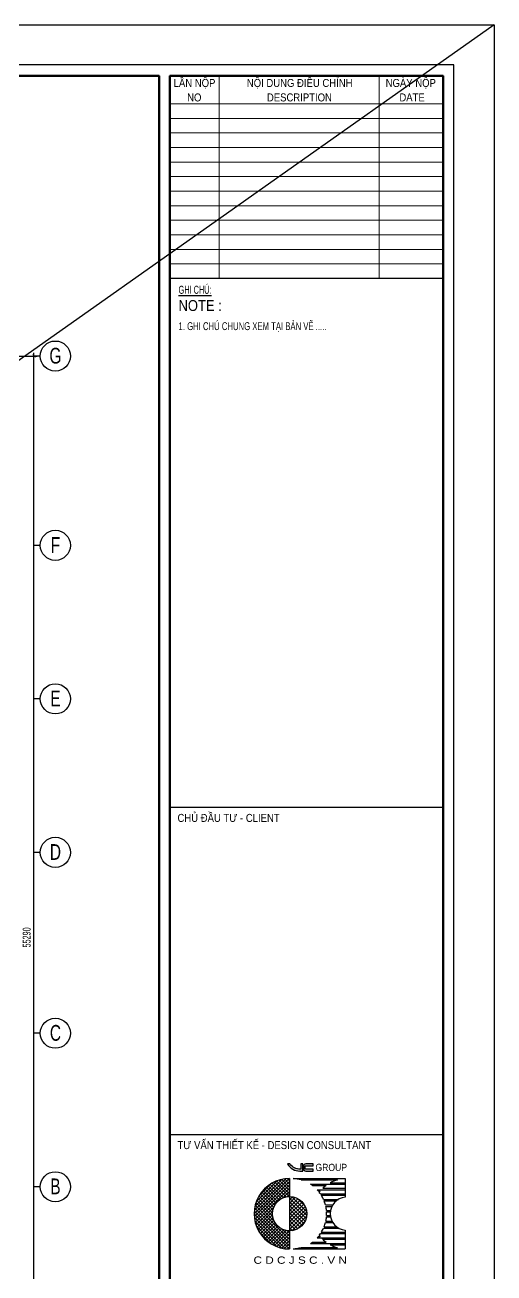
# Model space of a CAD drawing. Extents: x 1719887 to 1865417, y -150890 to 59748.
# Drawn here: x 1843126 to 1865417, y -107451 to -48102 of the extents above; entities that cross this region are included whole.
import ezdxf
from ezdxf.enums import TextEntityAlignment as Align

# ---------------------------------------------------------------- set-up
doc = ezdxf.new("R2010")
doc.units = 0
doc.header["$LTSCALE"] = 1000
doc.header["$MEASUREMENT"] = 0
doc.header["$PDMODE"] = 3
doc.layers.get('0').update_dxf_attribs({"linetype": 'CONTINUOUS'})
doc.layers.get('Defpoints').update_dxf_attribs({"linetype": 'CONTINUOUS'})
for name, color, linetype in [('CDC -TEXT KHUNG', 7, 'CONTINUOUS'), ('CDC-KHUNGTEN', 7, 'CONTINUOUS'), ('CDC.02.DIM', 1, 'CONTINUOUS'), ('CDC.06.TEXT', 2, 'CONTINUOUS'), ('KCS_CHI', 1, 'CONTINUOUS')]:
    doc.layers.add(name, color=color, linetype=linetype)
doc.layers.add('KCS_Plotter', color=11, linetype='CONTINUOUS', plot=False)
doc.styles.add('ARIAL', font='arial.ttf', dxfattribs={"width": 0.6})
doc.styles.add('Arial_4', font='arial.ttf', dxfattribs={"width": 0.75, "height": 3})
doc.styles.add('KT CDC', font='arial.ttf', dxfattribs={"width": 0.85, "height": 200})
doc.dimstyles.new('D150', dxfattribs={"dimscale": 150, "dimtxt": 2.5, "dimasz": 1, "dimexe": 1, "dimexo": 0, "dimgap": 1, "dimtad": 1, "dimdec": 0, "dimdsep": 46, "dimtxsty": 'ARIAL', "dimblk": 'ARCHTICK', "dimcen": 1, "dimdle": 1, "dimclrd": 1, "dimclre": 1, "dimclrt": 2, "dimadec": 0, "dimazin": 0, "dimtfac": 0.00072, "dimtdec": 0, "dimtix": 1, "dimtmove": 2, "dimatfit": 3, "dimldrblk": 'ARCHTICK', "dimfxl": 1, "dimtolj": 1, "dimlwd": -1, "dimlwe": -1, "dimarcsym": 0})

# ---------------------------------------------------------------- blocks, each defined once
blk = doc.blocks.new('_ARCHTICK')
at = {"color": 0, "linetype": 'ByBlock', "const_width": 0.15}
blk.add_lwpolyline([(-0.5, -0.5), (0.5, 0.5)], dxfattribs=at)
blk = doc.blocks.new('*D28')
at = {"layer": 'CDC.02.DIM', "color": 1, "transparency": 16777216}
for p, q in [((1840942, -63847), (1843701, -63847)), ((1843551, -119288), (1843551, -63697)), ((1840942, -119138), (1843701, -119138))]:
    blk.add_line(p, q, dxfattribs=at)
at = {"layer": 'Defpoints', "color": 0, "transparency": 16777216}
for p in [(1840942, -63847), (1843551, -63847), (1840942, -119138)]:
    blk.add_point(p, dxfattribs=at)
at = {"layer": 'CDC.02.DIM', "color": 1, "transparency": 16777216, "xscale": 150, "yscale": 150, "zscale": 150}
for p, rotation in [((1843551, -63847), 90), ((1843551, -119138), 270)]:
    blk.add_blockref('_ARCHTICK', p, dxfattribs=dict(at, rotation=rotation))
at = {"layer": 'CDC.02.DIM', "color": 2, "transparency": 16777216, "insert": (1843209, -91493), "char_height": 375, "attachment_point": 5, "rotation": 90, "style": 'ARIAL'}
blk.add_mtext('\\A1;55290', dxfattribs=at)
blk = doc.blocks.new('CDTA1')
at = {"layer": 'CDC-KHUNGTEN', "color": 6, "lineweight": 25}
blk.add_line((0, 90), (-75, 90), dxfattribs=at)
at = {"layer": 'CDC-KHUNGTEN', "color": 6, "style": 'KT CDC', "width": 0.85}
blk.add_text('CHỦ ĐẦU TƯ - CLIENT', height=2.2, dxfattribs=at).set_placement((-72.93, 86))
blk = doc.blocks.new('LOGOmoi')
at = {"layer": 'CDC -TEXT KHUNG'}
h = blk.add_hatch(color=1, dxfattribs=at)
h.paths.add_polyline_path([(1.46, 5.45), (1.26, 5.45), (1.26, 4.88), (1.21, 4.88, -0.237912), (0.06, 5.45), (-0.2, 5.45, 0.272847), (1.14, 4.66), (1.46, 4.66)])
h.paths.add_polyline_path([(2.59, 5.45), (1.8, 5.45, 0.414214), (1.54, 5.2), (1.54, 4.92, 0.414214), (1.8, 4.66), (2.59, 4.66), (2.59, 4.87), (1.8, 4.87, -0.414214), (1.74, 4.92), (1.74, 5.2, -0.414214), (1.8, 5.25), (2.59, 5.25)])
h = blk.add_hatch(dxfattribs=at)
h.set_pattern_fill('ANSI37', color=102, scale=2.293939, angle=360, style=0)
h.set_pattern_definition([(45, (-2844.4439, 636.61023), (-0.178426552, 0.178426553), []), (135, (-2844.4439, 636.61023), (-0.178426552, -0.178426553), [])])
edge = h.paths.add_edge_path()
edge.add_arc((0.02, 0), 1.87, 90, 270)
edge.add_line((0.02, -1.88), (0.02, -3.84))
edge.add_line((0.02, -3.84), (-0.17, -3.84))
edge.add_line((-0.17, -3.84), (-0.36, -3.83))
edge.add_line((-0.36, -3.83), (-0.55, -3.8))
edge.add_line((-0.55, -3.8), (-0.73, -3.77))
edge.add_line((-0.73, -3.77), (-0.92, -3.73))
edge.add_line((-0.92, -3.73), (-1.1, -3.68))
edge.add_line((-1.1, -3.68), (-1.28, -3.62))
edge.add_line((-1.28, -3.62), (-1.45, -3.55))
edge.add_line((-1.45, -3.55), (-1.63, -3.48))
edge.add_line((-1.63, -3.48), (-1.79, -3.39))
edge.add_line((-1.79, -3.39), (-1.96, -3.3))
edge.add_line((-1.96, -3.3), (-2.12, -3.2))
edge.add_line((-2.12, -3.2), (-2.27, -3.09))
edge.add_line((-2.27, -3.09), (-2.42, -2.97))
edge.add_line((-2.42, -2.97), (-2.56, -2.85))
edge.add_line((-2.56, -2.85), (-2.7, -2.72))
edge.add_line((-2.7, -2.72), (-2.83, -2.58))
edge.add_line((-2.83, -2.58), (-2.95, -2.44))
edge.add_line((-2.95, -2.44), (-3.07, -2.29))
edge.add_line((-3.07, -2.29), (-3.18, -2.14))
edge.add_line((-3.18, -2.14), (-3.28, -1.98))
edge.add_line((-3.28, -1.98), (-3.37, -1.81))
edge.add_line((-3.37, -1.81), (-3.46, -1.64))
edge.add_line((-3.46, -1.64), (-3.53, -1.47))
edge.add_line((-3.53, -1.47), (-3.6, -1.3))
edge.add_line((-3.6, -1.3), (-3.66, -1.12))
edge.add_line((-3.66, -1.12), (-3.71, -0.93))
edge.add_line((-3.71, -0.93), (-3.75, -0.75))
edge.add_line((-3.75, -0.75), (-3.79, -0.56))
edge.add_line((-3.79, -0.56), (-3.81, -0.38))
edge.add_line((-3.81, -0.38), (-3.82, -0.19))
edge.add_line((-3.82, -0.19), (-3.83, 0))
edge.add_line((-3.83, 0), (-3.82, 0.19))
edge.add_line((-3.82, 0.19), (-3.81, 0.38))
edge.add_line((-3.81, 0.38), (-3.79, 0.56))
edge.add_line((-3.79, 0.56), (-3.75, 0.75))
edge.add_line((-3.75, 0.75), (-3.71, 0.93))
edge.add_line((-3.71, 0.93), (-3.66, 1.12))
edge.add_line((-3.66, 1.12), (-3.6, 1.3))
edge.add_line((-3.6, 1.3), (-3.53, 1.47))
edge.add_line((-3.53, 1.47), (-3.46, 1.64))
edge.add_line((-3.46, 1.64), (-3.37, 1.81))
edge.add_line((-3.37, 1.81), (-3.28, 1.98))
edge.add_line((-3.28, 1.98), (-3.18, 2.14))
edge.add_line((-3.18, 2.14), (-3.07, 2.29))
edge.add_line((-3.07, 2.29), (-2.95, 2.44))
edge.add_line((-2.95, 2.44), (-2.83, 2.58))
edge.add_line((-2.83, 2.58), (-2.7, 2.72))
edge.add_line((-2.7, 2.72), (-2.56, 2.85))
edge.add_line((-2.56, 2.85), (-2.42, 2.97))
edge.add_line((-2.42, 2.97), (-2.27, 3.09))
edge.add_line((-2.27, 3.09), (-2.12, 3.2))
edge.add_line((-2.12, 3.2), (-1.96, 3.3))
edge.add_line((-1.96, 3.3), (-1.79, 3.39))
edge.add_line((-1.79, 3.39), (-1.63, 3.48))
edge.add_line((-1.63, 3.48), (-1.45, 3.55))
edge.add_line((-1.45, 3.55), (-1.28, 3.62))
edge.add_line((-1.28, 3.62), (-1.1, 3.68))
edge.add_line((-1.1, 3.68), (-0.92, 3.73))
edge.add_line((-0.92, 3.73), (-0.73, 3.77))
edge.add_line((-0.73, 3.77), (-0.55, 3.8))
edge.add_line((-0.55, 3.8), (-0.36, 3.83))
edge.add_line((-0.36, 3.83), (-0.17, 3.84))
edge.add_line((-0.17, 3.84), (0.02, 3.84))
edge.add_line((0.02, 3.84), (0.02, 1.87))
h = blk.add_hatch(dxfattribs=at)
h.set_pattern_fill('ANSI37', color=1, scale=2.293939, angle=360, style=0)
h.set_pattern_definition([(45, (-486.53502, -144.21504), (-0.20275745, 0.20275745), []), (135, (-486.53502, -144.21504), (-0.20275745, -0.20275745), [])])
h.paths.add_polyline_path([(0.02, 1.87), (0.02, -1.81), (0.02, -1.88, 0.414214), (1.89, 0, 0.414214)])
at = {"layer": 'CDC -TEXT KHUNG', "color": 102}
for p, q in [((0.02, 3.84), (0.02, -1.81)), ((0.42, 3.85), (6.1, 3.85)), ((1.28, 3.7), (5.24, 3.7)), ((2.3, 3.24), (6.1, 3.24)), ((2.51, 3.09), (4.01, 3.09)), ((3.64, 2.78), (6.1, 2.78)), ((4.47, 3.39), (6.1, 3.39)), ((6.1, 3.85), (6.1, 1.81)), ((3.03, 2.63), (6.1, 2.63)), ((3.16, 2.49), (3.36, 2.49)), ((3.4, 2.17), (6.1, 2.17)), ((3.49, 2.03), (6.1, 2.03)), ((3.74, 1.57), (5.37, 1.57)), ((3.8, 1.42), (5.15, 1.42)), ((3.95, 0.96), (4.75, 0.96)), ((3.98, 0.81), (4.66, 0.81)), ((4.05, 0.35), (4.51, 0.35)), ((4.06, 0.2), (4.49, 0.2)), ((3.95, -0.96), (4.75, -0.96)), ((3.98, -0.81), (4.66, -0.81)), ((4.05, -0.35), (4.51, -0.35)), ((4.06, -0.2), (4.49, -0.2)), ((0.02, -1.81), (0.02, -3.84)), ((3.03, -2.63), (6.1, -2.63)), ((3.16, -2.49), (3.36, -2.49)), ((3.4, -2.17), (6.1, -2.17)), ((3.49, -2.03), (6.1, -2.03)), ((3.74, -1.57), (5.37, -1.57)), ((3.8, -1.42), (5.15, -1.42)), ((6.1, -1.79), (6.1, -3.84)), ((0.01, -3.84), (0.02, -3.84)), ((0.42, -3.84), (6.1, -3.84)), ((1.28, -3.7), (5.24, -3.7)), ((2.3, -3.24), (6.1, -3.24)), ((2.51, -3.09), (4.01, -3.09)), ((3.64, -2.78), (6.1, -2.78)), ((4.47, -3.39), (6.1, -3.39))]:
    blk.add_line(p, q, dxfattribs=at)
at = {"layer": 'CDC -TEXT KHUNG'}
blk.add_line((3.78, 1.21), (3.78, 1.21), dxfattribs=at)
at = {"layer": 'CDC -TEXT KHUNG', "color": 1}
for points in [[(1.46, 5.45), (1.26, 5.45), (1.26, 4.88), (1.21, 4.88, -0.237912), (0.06, 5.45), (-0.2, 5.45, 0.272847), (1.14, 4.66), (1.46, 4.66)], [(2.59, 5.45), (1.8, 5.45, 0.414214), (1.54, 5.2), (1.54, 4.92, 0.414214), (1.8, 4.66), (2.59, 4.66), (2.59, 4.87), (1.8, 4.87, -0.414214), (1.74, 4.92), (1.74, 5.2, -0.414214), (1.8, 5.25), (2.59, 5.25)]]:
    blk.add_lwpolyline(points, format="xyb", close=True, dxfattribs=at)
at = {"layer": 'CDC -TEXT KHUNG', "color": 102}
blk.add_circle((0.02, 0), 1.87, dxfattribs=at)
blk.add_arc((0, 0), 3.85, 89.7449, 270.2551, dxfattribs=at)
at = {"layer": 'CDC -TEXT KHUNG', "color": 112}
blk.add_ellipse((0.22, 0), major_axis=(-2.72, 2.72), ratio=1, start_param=-1.064136, end_param=-0.838054, dxfattribs=at)
at = {"layer": 'CDC -TEXT KHUNG', "color": 102}
for centre, major_axis, start_param, end_param in [((0.22, 0), (-2.72, 2.72), -1.423028, -1.355019), ((6.3, 0), (-2.72, 2.72), -0.147768, -0.022458), ((6.3, 0), (2.72, 2.72), 1.064136, 1.278853), ((0.22, 0), (2.72, 2.72), 6.199614, 6.251308), ((6.3, 0), (-2.72, 2.72), 0.083571, 0.124553), ((0.22, 0), (-2.72, 2.72), 4.527318, 4.587836), ((0.22, 0), (-2.72, 2.72), 4.346177, 4.481253), ((0.22, 0), (-2.72, 2.72), 4.178765, 4.304301), ((6.27, 0.01), (1.28, 1.28), 0.884906, 3.827483), ((0.22, 0), (2.72, 2.72), 5.589142, 5.7099), ((0.22, 0), (2.72, 2.72), 5.445131, 5.550443), ((0.22, 0), (-2.72, 2.72), 3.549681, 3.675216), ((0.22, 0), (-2.72, 2.72), 3.714878, 3.835636), ((0.22, 0), (-2.72, 2.72), 3.17347, 3.225164), ((0.22, 0), (2.72, 2.72), 4.836942, 4.89746), ((6.3, 0), (-2.72, 2.72), 1.446243, 1.487225), ((0.22, 0), (2.72, 2.72), 4.943525, 5.078601), ((6.3, 0), (-2.72, 2.72), 1.538919, 1.718564), ((0.22, 0.01), (2.72, 2.72), 3.979647, 4.205729), ((0.22, 0), (-2.72, 2.72), 2.925816, 2.993825), ((6.3, 0), (2.72, 2.72), 3.433536, 3.648253)]:
    blk.add_ellipse(centre, major_axis=major_axis, ratio=1, start_param=start_param, end_param=end_param, dxfattribs=at)
at = {"layer": 'CDC -TEXT KHUNG', "color": 1, "style": 'KT CDC', "width": 0.85}
blk.add_text('GROUP', height=0.792, dxfattribs=at).set_placement((2.85, 4.67))
at = {"layer": 'CDC -TEXT KHUNG', "color": 102, "style": 'KT CDC', "width": 1.15}
blk.add_text('C D C J S C . V N', height=0.8, dxfattribs=at).set_placement((-3.92, -5.47))
blk = doc.blocks.new('KHUNG TEN')
at = {"layer": 'CDC-KHUNGTEN', "color": 8, "lineweight": 9}
for p, q in [((76550, 58000), (76550, 52433)), ((80950, 58000), (80950, 52433)), ((82700, 57233), (75200, 57233)), ((82700, 56833), (75200, 56833)), ((82700, 56433), (75200, 56433)), ((82700, 56033), (75200, 56033)), ((82700, 55633), (75200, 55633)), ((82700, 55233), (75200, 55233)), ((82700, 54833), (75200, 54833)), ((82700, 54433), (75200, 54433)), ((82700, 54033), (75200, 54033)), ((82700, 53633), (75200, 53633)), ((82700, 53233), (75200, 53233)), ((82700, 52833), (75200, 52833))]:
    blk.add_line(p, q, dxfattribs=at)
at = {"layer": 'CDC-KHUNGTEN', "color": 6, "lineweight": 25}
for p, q in [((82700, 52433), (75200, 52433)), ((82700, 28900), (75200, 28900))]:
    blk.add_line(p, q, dxfattribs=at)
at = {"layer": 'CDC-KHUNGTEN', "color": 8}
blk.add_lwpolyline([(75096, 1100), (83000, 1100), (83000, 58300), (3000, 58300), (3000, 1100), (75096, 1100)], dxfattribs=at)
at = {"layer": 'CDC-KHUNGTEN', "color": 255, "lineweight": 60}
blk.add_lwpolyline([(74900, 1400), (74900, 58000), (3300, 58000), (3300, 1400), (74900, 1400)], close=True, dxfattribs=at)
blk.add_lwpolyline([(75200, 1400), (82700, 1400), (82700, 58000), (75200, 58000), (75200, 1400)], dxfattribs=at)
at = {"layer": 'Defpoints', "color": 1, "ltscale": 0.2}
blk.add_lwpolyline([(0, 0), (0, 59400), (84100, 59400), (84100, 0), (0, 0)], close=True, dxfattribs=at)
at = {"layer": 'CDC-KHUNGTEN'}
for name, p, xscale, yscale, zscale in [('CDTA1', (82700, 28900), 100, 100, 100), ('LOGOmoi', (78480, 26732), 251.3908497502836, 251.3908497502836, 251.3908497502836)]:
    blk.add_blockref(name, p, dxfattribs=dict(at, xscale=xscale, yscale=yscale, zscale=zscale))
at = {"layer": 'CDC -TEXT KHUNG', "color": 7, "style": 'KT CDC', "width": 0.85}
for s, p in [('NO', (75672, 57299)), ('DESCRIPTION', (77863, 57299)), ('DATE', (81501, 57299))]:
    blk.add_text(s, height=220, dxfattribs=at).set_placement(p)
at = {"layer": 'CDC -TEXT KHUNG', "style": 'KT CDC', "width": 0.85}
blk.add_text('TƯ VẤN THIẾT KẾ - DESIGN CONSULTANT', height=220, dxfattribs=at).set_placement((78066, 28509), align=Align.CENTER)
at = {"layer": 'CDC -TEXT KHUNG', "char_height": 220, "attachment_point": 2, "line_spacing_factor": 0.941778, "style": 'KT CDC'}
for s, insert, width in [('LẦN NỘP', (75875, 57916), 1464.22), ('NỘI DUNG ĐIỀU CHỈNH', (78763, 57916), 3699.71), ('NGÀY NỘP', (81814, 57916), 1755.59)]:
    blk.add_mtext(s, dxfattribs=dict(at, insert=insert, width=width))
at = {"layer": 'CDC-KHUNGTEN', "color": 7, "style": 'Arial_4', "width": 0.85}
blk.add_text('NOTE :', height=300, dxfattribs=at).set_placement((75436, 51540))
at = {"layer": 'CDC-KHUNGTEN', "color": 6, "insert": (75436, 52233), "char_height": 220, "width": 1881.96, "attachment_point": 1, "style": 'ARIAL'}
blk.add_mtext('{\\LGHI CHÚ:}', dxfattribs=at)

msp = doc.modelspace()

# ---------------------------------------------------------------- linework, layer by layer
at = {"layer": 'KCS_CHI'}
for p, q in [((1843852.9, -63847.3), (1843551, -63847.3)), ((1843852.9, -72847.7), (1843551, -72847.7)), ((1843852.9, -80147.7), (1843551, -80147.7)), ((1843852.9, -87447.7), (1843551, -87447.7)), ((1843852.9, -96047.7), (1843551, -96047.7)), ((1843852.9, -103347.7), (1843551, -103347.7))]:
    msp.add_line(p, q, dxfattribs=at)
for centre in [(1844568.8, -63847.3), (1844568.8, -72847.7), (1844568.8, -80147.7), (1844568.8, -87447.7), (1844568.8, -96047.7), (1844568.8, -103347.7)]:
    msp.add_circle(centre, 715.9, dxfattribs=at)
at = {"layer": 'KCS_Plotter'}
msp.add_line((1865416.7, -48101.8), (1719886.7, -150889.9), dxfattribs=at)

# ---------------------------------------------------------------- block references
at = {"layer": 'CDC.06.TEXT', "xscale": 1.730439951605972, "yscale": 1.730439951605972, "zscale": 1.730439951605972}
msp.add_blockref('KHUNG TEN', (1719886.7, -150889.9), dxfattribs=at)

# ---------------------------------------------------------------- texts
at = {"layer": 'CDC.06.TEXT', "style": 'ARIAL', "width": 0.7}
msp.add_text('1. GHI CHÚ CHUNG XEM TẠI BẢN VẼ .....', height=375, dxfattribs=at).set_placement((1850423.8, -62424.1), align=Align.MIDDLE_LEFT)
at = {"layer": 'CDC.06.TEXT', "char_height": 750, "width": 696.96, "attachment_point": 2, "line_spacing_factor": 0.938532}
for s, insert in [('{\\fArial|b0|i0|c0|p34;\\W0.7;G}', (1844573.4, -63454.8)), ('{\\fArial|b0|i0|c0|p34;\\W0.7;F}', (1844573.4, -72455.1)), ('{\\fArial|b0|i0|c0|p34;\\W0.7;E}', (1844573.4, -79755.1)), ('{\\fArial|b0|i0|c0|p34;\\W0.7;D}', (1844573.4, -87055.1)), ('{\\fArial|b0|i0|c0|p34;\\W0.7;C}', (1844573.4, -95655.1)), ('{\\fArial|b0|i0|c0|p34;\\W0.7;B}', (1844573.4, -102955.1))]:
    msp.add_mtext(s, dxfattribs=dict(at, insert=insert))

# ---------------------------------------------------------------- dimensions: what is measured, and where the dimension line sits
at = {"layer": 'CDC.02.DIM'}
dim = msp.add_linear_dim(base=(1843551, -63847.3), p1=(1840942.3, -119137.7), p2=(1840942.3, -63847.3), angle=90, dimstyle='D150', dxfattribs=at)
dim.commit()
dim.dimension.update_dxf_attribs({"geometry": '*D28', "text_midpoint": (1843209.5, -91492.5)})

doc.saveas('drawing.dxf')
